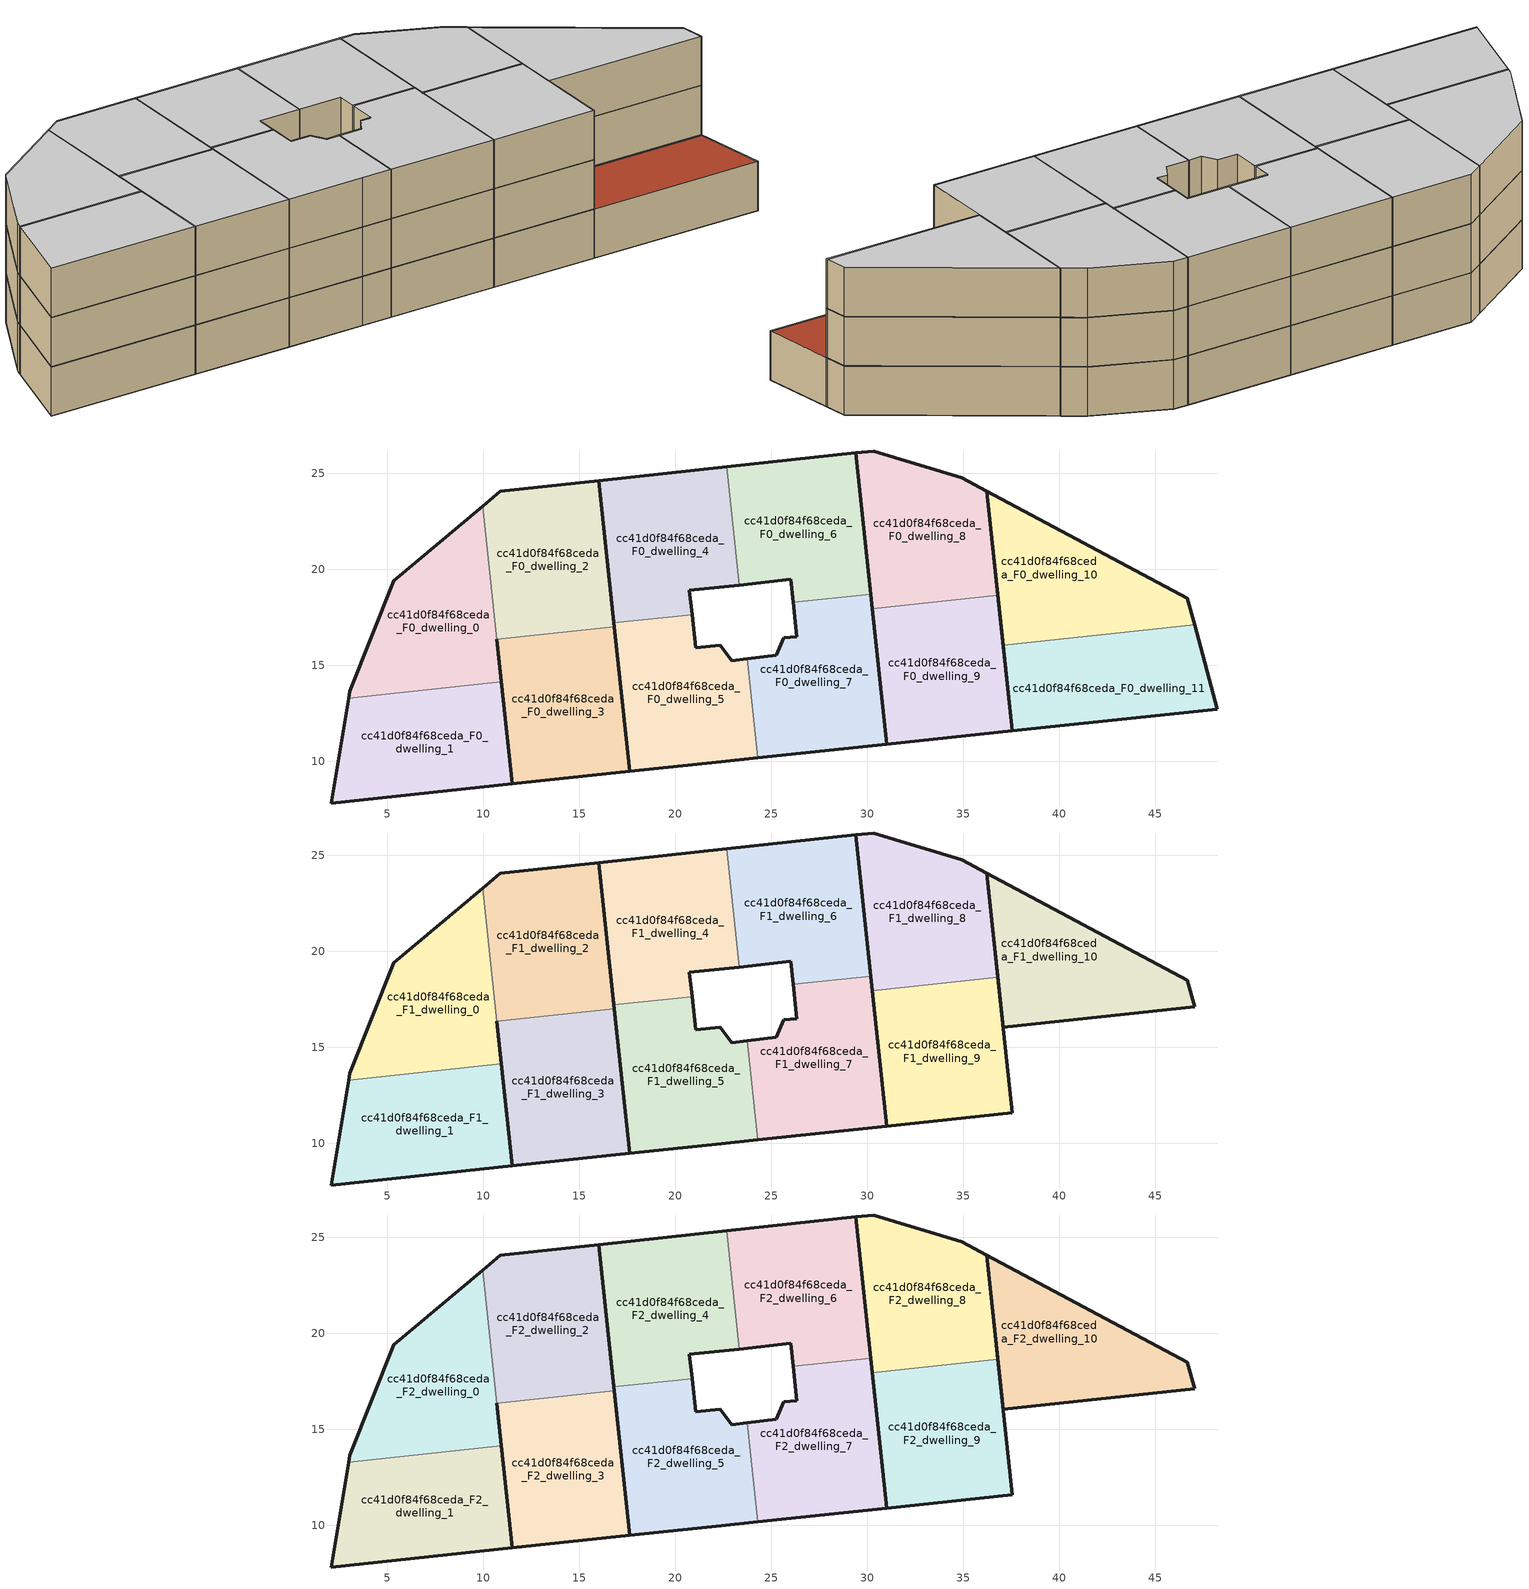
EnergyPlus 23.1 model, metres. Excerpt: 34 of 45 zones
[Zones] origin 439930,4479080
cc41d0f84f68ceda_F0_dwelling_0
 floor ground (EU_floor_Construction): 10.94,14.13 10.71,16.36 9.97,23.28 5.33,19.41 3.05,13.66 2.99,13.29 z0
 wall outside (EU_wall_Construction): 2.99,13.29 3.05,13.66 5.33,19.41 9.97,23.28 / 10.71,16.36 10.94,14.13 z0:3
 wall to cc41d0f84f68ceda_F0_dwelling_2 (EU_wall_Construction): 9.97,23.28 10.71,16.36 z0:3
 wall to cc41d0f84f68ceda_F0_dwelling_1 (EU_wall_Construction): 10.94,14.13 2.99,13.29 z0:3
cc41d0f84f68ceda_F0_dwelling_1
 floor ground (EU_floor_Construction): 11.5,8.83 10.94,14.13 2.99,13.29 2.08,7.82 z0
 wall outside (EU_wall_Construction): 10.94,14.13 11.5,8.83 2.08,7.82 2.99,13.29 z0:3
cc41d0f84f68ceda_F0_dwelling_10
 floor ground (EU_floor_Construction): 47.05,17.11 46.68,18.49 36.22,24.07 37.08,16.05 z0
 wall outside (EU_wall_Construction): 37.08,16.05 36.22,24.07 46.68,18.49 47.05,17.11 z0:3
 wall to cc41d0f84f68ceda_F0_dwelling_11 (EU_wall_Construction): 47.05,17.11 37.08,16.05 z0:3
cc41d0f84f68ceda_F0_dwelling_11
 floor ground (EU_floor_Construction): 48.24,12.71 47.05,17.11 37.08,16.05 37.55,11.58 z0
 wall outside (EU_wall_Construction): 47.05,17.11 48.24,12.71 37.55,11.58 37.08,16.05 z0:3
 roof outside (EU_roof_Construction): 47.05,17.11 48.24,12.71 37.55,11.58 37.08,16.05 z3
cc41d0f84f68ceda_F0_dwelling_2
 floor ground (EU_floor_Construction): 16.83,17.01 16.03,24.61 10.89,24.05 9.97,23.28 10.71,16.36 z0
 wall outside (EU_wall_Construction): 9.97,23.28 10.89,24.05 16.03,24.61 16.83,17.01 z0:3
 wall to cc41d0f84f68ceda_F0_dwelling_3 (EU_wall_Construction): 16.83,17.01 10.71,16.36 z0:3
cc41d0f84f68ceda_F0_dwelling_3
 floor ground (EU_floor_Construction): 17.63,9.47 16.83,17.01 10.71,16.36 11.5,8.83 z0
 wall outside (EU_wall_Construction): 16.83,17.01 17.63,9.47 11.5,8.83 10.71,16.36 z0:3
cc41d0f84f68ceda_F0_dwelling_4
 floor ground (EU_floor_Construction): 23.34,19.18 22.69,25.33 16.03,24.61 16.81,17.2 20.89,17.63 20.74,18.9 z0
 wall outside (EU_wall_Construction): 16.81,17.2 16.03,24.61 22.69,25.33 / 23.34,19.18 20.74,18.9 20.89,17.63 z0:3
 wall to cc41d0f84f68ceda_F0_dwelling_5 (EU_wall_Construction): 20.89,17.63 16.81,17.2 z0:3
 wall to cc41d0f84f68ceda_F0_dwelling_6 (EU_wall_Construction): 22.69,25.33 23.34,19.18 z0:3
cc41d0f84f68ceda_F0_dwelling_5
 floor ground (EU_floor_Construction): 24.3,10.18 23.75,15.33 22.95,15.24 22.34,16.04 21.09,15.92 20.89,17.63 16.81,17.2 17.63,9.47 22.39,9.98 z0
 wall outside (EU_wall_Construction): 24.3,10.18 22.39,9.98 17.63,9.47 16.81,17.2 / 20.89,17.63 21.09,15.92 22.34,16.04 22.95,15.24 23.75,15.33 z0:3
 wall to cc41d0f84f68ceda_F0_dwelling_7 (EU_wall_Construction): 23.75,15.33 24.3,10.18 z0:3
cc41d0f84f68ceda_F0_dwelling_6
 floor ground (EU_floor_Construction): 30.18,18.7 29.41,26.06 22.69,25.33 23.34,19.18 26.02,19.46 26.15,18.27 z0
 wall outside (EU_wall_Construction): 22.69,25.33 29.41,26.06 30.18,18.7 / 26.15,18.27 26.02,19.46 23.34,19.18 z0:3
 wall to cc41d0f84f68ceda_F0_dwelling_7 (EU_wall_Construction): 30.18,18.7 26.15,18.27 z0:3
cc41d0f84f68ceda_F0_dwelling_7
 floor ground (EU_floor_Construction): 31.01,10.89 30.18,18.7 26.15,18.27 26.33,16.49 25.66,16.44 25.25,15.51 23.75,15.33 24.3,10.18 z0
 wall outside (EU_wall_Construction): 23.75,15.33 25.25,15.51 25.66,16.44 26.33,16.49 26.15,18.27 / 30.18,18.7 31.01,10.89 24.3,10.18 z0:3
cc41d0f84f68ceda_F0_dwelling_8
 floor ground (EU_floor_Construction): 36.8,18.64 36.22,24.07 34.93,24.77 30.33,26.16 29.41,26.06 30.26,17.95 z0
 wall outside (EU_wall_Construction): 30.26,17.95 29.41,26.06 30.33,26.16 34.93,24.77 36.22,24.07 36.8,18.64 z0:3
 wall to cc41d0f84f68ceda_F0_dwelling_9 (EU_wall_Construction): 36.8,18.64 30.26,17.95 z0:3
cc41d0f84f68ceda_F0_dwelling_9
 floor ground (EU_floor_Construction): 37.55,11.58 36.8,18.64 30.26,17.95 31.01,10.89 z0
 wall outside (EU_wall_Construction): 36.8,18.64 37.55,11.58 31.01,10.89 30.26,17.95 z0:3
cc41d0f84f68ceda_F1_dwelling_0
 floor to cc41d0f84f68ceda_F0_dwelling_0 (EU_floor_Construction): 10.94,14.13 10.71,16.36 9.97,23.28 5.33,19.41 3.05,13.66 2.99,13.29 z3
 wall outside (EU_wall_Construction): 2.99,13.29 3.05,13.66 5.33,19.41 9.97,23.28 / 10.71,16.36 10.94,14.13 z3:6
 wall to cc41d0f84f68ceda_F1_dwelling_2 (EU_wall_Construction): 9.97,23.28 10.71,16.36 z3:6
 wall to cc41d0f84f68ceda_F1_dwelling_1 (EU_wall_Construction): 10.94,14.13 2.99,13.29 z3:6
cc41d0f84f68ceda_F1_dwelling_1
 floor to cc41d0f84f68ceda_F0_dwelling_1 (EU_floor_Construction): 11.5,8.83 10.94,14.13 2.99,13.29 2.08,7.82 z3
 wall outside (EU_wall_Construction): 10.94,14.13 11.5,8.83 2.08,7.82 2.99,13.29 z3:6
cc41d0f84f68ceda_F1_dwelling_10
 floor to cc41d0f84f68ceda_F0_dwelling_10 (EU_floor_Construction): 47.05,17.11 46.68,18.49 36.22,24.07 37.08,16.05 z3
 wall outside (EU_wall_Construction): 36.22,24.07 46.68,18.49 47.05,17.11 37.08,16.05 36.22,24.07 z3:6
cc41d0f84f68ceda_F1_dwelling_2
 floor to cc41d0f84f68ceda_F0_dwelling_2 (EU_floor_Construction): 16.83,17.01 16.03,24.61 10.89,24.05 9.97,23.28 10.71,16.36 z3
 wall outside (EU_wall_Construction): 9.97,23.28 10.89,24.05 16.03,24.61 16.83,17.01 z3:6
 wall to cc41d0f84f68ceda_F1_dwelling_3 (EU_wall_Construction): 16.83,17.01 10.71,16.36 z3:6
cc41d0f84f68ceda_F1_dwelling_3
 floor to cc41d0f84f68ceda_F0_dwelling_3 (EU_floor_Construction): 17.63,9.47 16.83,17.01 10.71,16.36 11.5,8.83 z3
 wall outside (EU_wall_Construction): 16.83,17.01 17.63,9.47 11.5,8.83 10.71,16.36 z3:6
cc41d0f84f68ceda_F1_dwelling_4
 floor to cc41d0f84f68ceda_F0_dwelling_4 (EU_floor_Construction): 23.34,19.18 22.69,25.33 16.03,24.61 16.81,17.2 20.89,17.63 20.74,18.9 z3
 wall outside (EU_wall_Construction): 16.81,17.2 16.03,24.61 22.69,25.33 / 23.34,19.18 20.74,18.9 20.89,17.63 z3:6
 wall to cc41d0f84f68ceda_F1_dwelling_5 (EU_wall_Construction): 20.89,17.63 16.81,17.2 z3:6
 wall to cc41d0f84f68ceda_F1_dwelling_6 (EU_wall_Construction): 22.69,25.33 23.34,19.18 z3:6
cc41d0f84f68ceda_F1_dwelling_5
 floor to cc41d0f84f68ceda_F0_dwelling_5 (EU_floor_Construction): 24.3,10.18 23.75,15.33 22.95,15.24 22.34,16.04 21.09,15.92 20.89,17.63 16.81,17.2 17.63,9.47 22.39,9.98 z3
 wall outside (EU_wall_Construction): 24.3,10.18 22.39,9.98 17.63,9.47 16.81,17.2 / 20.89,17.63 21.09,15.92 22.34,16.04 22.95,15.24 23.75,15.33 z3:6
 wall to cc41d0f84f68ceda_F1_dwelling_7 (EU_wall_Construction): 23.75,15.33 24.3,10.18 z3:6
cc41d0f84f68ceda_F1_dwelling_6
 floor to cc41d0f84f68ceda_F0_dwelling_6 (EU_floor_Construction): 30.18,18.7 29.41,26.06 22.69,25.33 23.34,19.18 26.02,19.46 26.15,18.27 z3
 wall outside (EU_wall_Construction): 22.69,25.33 29.41,26.06 30.18,18.7 / 26.15,18.27 26.02,19.46 23.34,19.18 z3:6
 wall to cc41d0f84f68ceda_F1_dwelling_7 (EU_wall_Construction): 30.18,18.7 26.15,18.27 z3:6
cc41d0f84f68ceda_F1_dwelling_7
 floor to cc41d0f84f68ceda_F0_dwelling_7 (EU_floor_Construction): 31.01,10.89 30.18,18.7 26.15,18.27 26.33,16.49 25.66,16.44 25.25,15.51 23.75,15.33 24.3,10.18 z3
 wall outside (EU_wall_Construction): 23.75,15.33 25.25,15.51 25.66,16.44 26.33,16.49 26.15,18.27 / 30.18,18.7 31.01,10.89 24.3,10.18 z3:6
cc41d0f84f68ceda_F1_dwelling_8
 floor to cc41d0f84f68ceda_F0_dwelling_8 (EU_floor_Construction): 36.8,18.64 36.22,24.07 34.93,24.77 30.33,26.16 29.41,26.06 30.26,17.95 z3
 wall outside (EU_wall_Construction): 30.26,17.95 29.41,26.06 30.33,26.16 34.93,24.77 36.22,24.07 36.8,18.64 z3:6
 wall to cc41d0f84f68ceda_F1_dwelling_9 (EU_wall_Construction): 36.8,18.64 30.26,17.95 z3:6
cc41d0f84f68ceda_F1_dwelling_9
 floor to cc41d0f84f68ceda_F0_dwelling_9 (EU_floor_Construction): 37.55,11.58 36.8,18.64 30.26,17.95 31.01,10.89 z3
 wall outside (EU_wall_Construction): 36.8,18.64 37.55,11.58 31.01,10.89 30.26,17.95 z3:6
cc41d0f84f68ceda_F2_dwelling_0
 floor to cc41d0f84f68ceda_F1_dwelling_0 (EU_floor_Construction): 10.94,14.13 10.71,16.36 9.97,23.28 5.33,19.41 3.05,13.66 2.99,13.29 z6
 wall outside (EU_wall_Construction): 2.99,13.29 3.05,13.66 5.33,19.41 9.97,23.28 / 10.71,16.36 10.94,14.13 z6:9
 wall to cc41d0f84f68ceda_F2_dwelling_2 (EU_wall_Construction): 9.97,23.28 10.71,16.36 z6:9
 wall to cc41d0f84f68ceda_F2_dwelling_1 (EU_wall_Construction): 10.94,14.13 2.99,13.29 z6:9
 ceiling to cc41d0f84f68ceda_F3_dwelling_0 (EU_floor_Construction): 9.97,23.28 10.71,16.36 10.94,14.13 2.99,13.29 3.05,13.66 5.33,19.41 z9
cc41d0f84f68ceda_F2_dwelling_1
 floor to cc41d0f84f68ceda_F1_dwelling_1 (EU_floor_Construction): 11.5,8.83 10.94,14.13 2.99,13.29 2.08,7.82 z6
 wall outside (EU_wall_Construction): 10.94,14.13 11.5,8.83 2.08,7.82 2.99,13.29 z6:9
 ceiling to cc41d0f84f68ceda_F3_dwelling_1 (EU_floor_Construction): 10.94,14.13 11.5,8.83 2.08,7.82 2.99,13.29 z9
cc41d0f84f68ceda_F2_dwelling_10
 floor to cc41d0f84f68ceda_F1_dwelling_10 (EU_floor_Construction): 47.05,17.11 46.68,18.49 36.22,24.07 37.08,16.05 z6
 wall outside (EU_wall_Construction): 36.22,24.07 46.68,18.49 47.05,17.11 37.08,16.05 36.22,24.07 z6:9
 ceiling to cc41d0f84f68ceda_F3_dwelling_10 (EU_floor_Construction): 46.68,18.49 47.05,17.11 37.08,16.05 36.22,24.07 z9
cc41d0f84f68ceda_F2_dwelling_2
 floor to cc41d0f84f68ceda_F1_dwelling_2 (EU_floor_Construction): 16.83,17.01 16.03,24.61 10.89,24.05 9.97,23.28 10.71,16.36 z6
 wall outside (EU_wall_Construction): 9.97,23.28 10.89,24.05 16.03,24.61 16.83,17.01 z6:9
 wall to cc41d0f84f68ceda_F2_dwelling_3 (EU_wall_Construction): 16.83,17.01 10.71,16.36 z6:9
 ceiling to cc41d0f84f68ceda_F3_dwelling_2 (EU_floor_Construction): 16.03,24.61 16.83,17.01 10.71,16.36 9.97,23.28 10.89,24.05 z9
cc41d0f84f68ceda_F2_dwelling_3
 floor to cc41d0f84f68ceda_F1_dwelling_3 (EU_floor_Construction): 17.63,9.47 16.83,17.01 10.71,16.36 11.5,8.83 z6
 wall outside (EU_wall_Construction): 16.83,17.01 17.63,9.47 11.5,8.83 10.71,16.36 z6:9
 ceiling to cc41d0f84f68ceda_F3_dwelling_3 (EU_floor_Construction): 16.83,17.01 17.63,9.47 11.5,8.83 10.71,16.36 z9
cc41d0f84f68ceda_F2_dwelling_4
 floor to cc41d0f84f68ceda_F1_dwelling_4 (EU_floor_Construction): 23.34,19.18 22.69,25.33 16.03,24.61 16.81,17.2 20.89,17.63 20.74,18.9 z6
 wall outside (EU_wall_Construction): 16.81,17.2 16.03,24.61 22.69,25.33 / 23.34,19.18 20.74,18.9 20.89,17.63 z6:9
 wall to cc41d0f84f68ceda_F2_dwelling_5 (EU_wall_Construction): 20.89,17.63 16.81,17.2 z6:9
 wall to cc41d0f84f68ceda_F2_dwelling_6 (EU_wall_Construction): 22.69,25.33 23.34,19.18 z6:9
 ceiling to cc41d0f84f68ceda_F3_dwelling_4 (EU_floor_Construction): 22.69,25.33 23.34,19.18 20.74,18.9 20.89,17.63 16.81,17.2 16.03,24.61 z9
cc41d0f84f68ceda_F2_dwelling_5
 floor to cc41d0f84f68ceda_F1_dwelling_5 (EU_floor_Construction): 24.3,10.18 23.75,15.33 22.95,15.24 22.34,16.04 21.09,15.92 20.89,17.63 16.81,17.2 17.63,9.47 22.39,9.98 z6
 wall outside (EU_wall_Construction): 24.3,10.18 22.39,9.98 17.63,9.47 16.81,17.2 / 20.89,17.63 21.09,15.92 22.34,16.04 22.95,15.24 23.75,15.33 z6:9
 wall to cc41d0f84f68ceda_F2_dwelling_7 (EU_wall_Construction): 23.75,15.33 24.3,10.18 z6:9
 ceiling to cc41d0f84f68ceda_F3_dwelling_5 (EU_floor_Construction): 23.75,15.33 24.3,10.18 22.39,9.98 17.63,9.47 16.81,17.2 20.89,17.63 21.09,15.92 22.34,16.04 22.95,15.24 z9
cc41d0f84f68ceda_F2_dwelling_6
 floor to cc41d0f84f68ceda_F1_dwelling_6 (EU_floor_Construction): 30.18,18.7 29.41,26.06 22.69,25.33 23.34,19.18 26.02,19.46 26.15,18.27 z6
 wall outside (EU_wall_Construction): 22.69,25.33 29.41,26.06 30.18,18.7 / 26.15,18.27 26.02,19.46 23.34,19.18 z6:9
 wall to cc41d0f84f68ceda_F2_dwelling_7 (EU_wall_Construction): 30.18,18.7 26.15,18.27 z6:9
 ceiling to cc41d0f84f68ceda_F3_dwelling_6 (EU_floor_Construction): 29.41,26.06 30.18,18.7 26.15,18.27 26.02,19.46 23.34,19.18 22.69,25.33 z9
cc41d0f84f68ceda_F2_dwelling_7
 floor to cc41d0f84f68ceda_F1_dwelling_7 (EU_floor_Construction): 31.01,10.89 30.18,18.7 26.15,18.27 26.33,16.49 25.66,16.44 25.25,15.51 23.75,15.33 24.3,10.18 z6
 wall outside (EU_wall_Construction): 23.75,15.33 25.25,15.51 25.66,16.44 26.33,16.49 26.15,18.27 / 30.18,18.7 31.01,10.89 24.3,10.18 z6:9
 ceiling to cc41d0f84f68ceda_F3_dwelling_7 (EU_floor_Construction): 30.18,18.7 31.01,10.89 24.3,10.18 23.75,15.33 25.25,15.51 25.66,16.44 26.33,16.49 26.15,18.27 z9
cc41d0f84f68ceda_F2_dwelling_8
 floor to cc41d0f84f68ceda_F1_dwelling_8 (EU_floor_Construction): 36.8,18.64 36.22,24.07 34.93,24.77 30.33,26.16 29.41,26.06 30.26,17.95 z6
 wall outside (EU_wall_Construction): 30.26,17.95 29.41,26.06 30.33,26.16 34.93,24.77 36.22,24.07 36.8,18.64 z6:9
 wall to cc41d0f84f68ceda_F2_dwelling_9 (EU_wall_Construction): 36.8,18.64 30.26,17.95 z6:9
 ceiling to cc41d0f84f68ceda_F3_dwelling_8 (EU_floor_Construction): 36.22,24.07 36.8,18.64 30.26,17.95 29.41,26.06 30.33,26.16 34.93,24.77 z9
cc41d0f84f68ceda_F2_dwelling_9
 floor to cc41d0f84f68ceda_F1_dwelling_9 (EU_floor_Construction): 37.55,11.58 36.8,18.64 30.26,17.95 31.01,10.89 z6
 wall outside (EU_wall_Construction): 36.8,18.64 37.55,11.58 31.01,10.89 30.26,17.95 z6:9
 ceiling to cc41d0f84f68ceda_F3_dwelling_9 (EU_floor_Construction): 36.8,18.64 37.55,11.58 31.01,10.89 30.26,17.95 z9
[Building]
EU S2 Campaign: North Axis=0; Terrain=City; Solar Distribution=FullExterior
[Site:Location]
Madrid: Latitude=40.5; Longitude=-3.5; Time Zone=1; Elevation=609
[SizingPeriod:WeatherFileDays]
AnnualSizingPeriod: Begin Month=1; Begin Day of Month=1; End Month=12; End Day of Month=31; Day of Week for Start Day=Monday; Use Weather File Daylight Saving Period=No; Use Weather File Rain and Snow Indicators=No
[MATERIAL]
EU_InternalMass_Material: Roughness=MediumRough; Thickness=0.1; Conductivity=1; Density=1800; Specific Heat=900; Thermal Absorptance=0.9; Solar Absorptance=0.7; Visible Absorptance=0.7
[MATERIAL:NOMASS] Roughness=MediumRough; Thermal Absorptance=0.9; Solar Absorptance=0.7; Visible Absorptance=0.7
Name | Thermal Resistance
EU_wall_NoMass; EU_roof_NoMass | 2.16768
EU_floor_NoMass | 1.14339
[CONSTRUCTION]
EU_wall_Construction: EU_wall_NoMass
EU_roof_Construction: EU_roof_NoMass
EU_floor_Construction: EU_floor_NoMass
EU_InternalMass_Construction: EU_InternalMass_Material
[ZONE] Type=1; Multiplier=1; Ceiling Height=autocalculate; Floor Area=autocalculate; Part of Total Floor Area=Yes
Name | Volume
cc41d0f84f68ceda_F0_dwelling_0; cc41d0f84f68ceda_F1_dwelling_0; cc41d0f84f68ceda_F2_dwelling_0 | 140.001
cc41d0f84f68ceda_F0_dwelling_1; cc41d0f84f68ceda_F1_dwelling_1; cc41d0f84f68ceda_F2_dwelling_1 | 139.993
cc41d0f84f68ceda_F0_dwelling_10; cc41d0f84f68ceda_F1_dwelling_10; cc41d0f84f68ceda_F2_dwelling_10 | 140.003
cc41d0f84f68ceda_F0_dwelling_11 | 140.008
cc41d0f84f68ceda_F0_dwelling_2; cc41d0f84f68ceda_F1_dwelling_2; cc41d0f84f68ceda_F2_dwelling_2 | 140.019
cc41d0f84f68ceda_F0_dwelling_3; cc41d0f84f68ceda_F1_dwelling_3; cc41d0f84f68ceda_F2_dwelling_3 | 140.02
cc41d0f84f68ceda_F0_dwelling_4; cc41d0f84f68ceda_F1_dwelling_4; cc41d0f84f68ceda_F2_dwelling_4 | 140.018
cc41d0f84f68ceda_F0_dwelling_5; cc41d0f84f68ceda_F1_dwelling_5; cc41d0f84f68ceda_F2_dwelling_5 | 140.013
cc41d0f84f68ceda_F0_dwelling_6; cc41d0f84f68ceda_F1_dwelling_6; cc41d0f84f68ceda_F2_dwelling_6 | 140.01
cc41d0f84f68ceda_F0_dwelling_7; cc41d0f84f68ceda_F1_dwelling_7; cc41d0f84f68ceda_F2_dwelling_7; cc41d0f84f68ceda_F0_dwelling_8; cc41d0f84f68ceda_F1_dwelling_8; cc41d0f84f68ceda_F2_dwelling_8 | 140.005
cc41d0f84f68ceda_F0_dwelling_9; cc41d0f84f68ceda_F1_dwelling_9; cc41d0f84f68ceda_F2_dwelling_9 | 139.985
[INTERNALMASS] Construction=EU_InternalMass_Construction
Name | Zone or ZoneList | Surface Area
cc41d0f84f68ceda_F0_dwelling_0_EU_InternalMass | cc41d0f84f68ceda_F0_dwelling_0 | 46.6697
cc41d0f84f68ceda_F0_dwelling_1_EU_InternalMass | cc41d0f84f68ceda_F0_dwelling_1 | 46.6646
cc41d0f84f68ceda_F0_dwelling_2_EU_InternalMass | cc41d0f84f68ceda_F0_dwelling_2 | 46.6731
cc41d0f84f68ceda_F0_dwelling_3_EU_InternalMass | cc41d0f84f68ceda_F0_dwelling_3 | 46.6732
cc41d0f84f68ceda_F0_dwelling_4_EU_InternalMass | cc41d0f84f68ceda_F0_dwelling_4 | 46.6726
cc41d0f84f68ceda_F0_dwelling_5_EU_InternalMass | cc41d0f84f68ceda_F0_dwelling_5 | 46.6711
cc41d0f84f68ceda_F0_dwelling_6_EU_InternalMass | cc41d0f84f68ceda_F0_dwelling_6 | 46.6698
cc41d0f84f68ceda_F0_dwelling_7_EU_InternalMass | cc41d0f84f68ceda_F0_dwelling_7 | 46.6682
cc41d0f84f68ceda_F0_dwelling_8_EU_InternalMass | cc41d0f84f68ceda_F0_dwelling_8 | 46.6684
cc41d0f84f68ceda_F0_dwelling_9_EU_InternalMass | cc41d0f84f68ceda_F0_dwelling_9 | 46.6618
cc41d0f84f68ceda_F0_dwelling_10_EU_InternalMass | cc41d0f84f68ceda_F0_dwelling_10 | 46.6676
cc41d0f84f68ceda_F0_dwelling_11_EU_InternalMass | cc41d0f84f68ceda_F0_dwelling_11 | 46.6693
cc41d0f84f68ceda_F1_dwelling_0_EU_InternalMass | cc41d0f84f68ceda_F1_dwelling_0 | 46.6632
cc41d0f84f68ceda_F1_dwelling_1_EU_InternalMass | cc41d0f84f68ceda_F1_dwelling_1 | 46.6646
cc41d0f84f68ceda_F1_dwelling_2_EU_InternalMass | cc41d0f84f68ceda_F1_dwelling_2 | 93.3485
cc41d0f84f68ceda_F1_dwelling_3_EU_InternalMass | cc41d0f84f68ceda_F1_dwelling_3 | 46.6726
cc41d0f84f68ceda_F1_dwelling_4_EU_InternalMass | cc41d0f84f68ceda_F1_dwelling_4 | 46.6711
cc41d0f84f68ceda_F1_dwelling_5_EU_InternalMass | cc41d0f84f68ceda_F1_dwelling_5 | 46.6698
cc41d0f84f68ceda_F1_dwelling_6_EU_InternalMass | cc41d0f84f68ceda_F1_dwelling_6 | 46.6682
cc41d0f84f68ceda_F1_dwelling_7_EU_InternalMass | cc41d0f84f68ceda_F1_dwelling_7 | 46.6684
cc41d0f84f68ceda_F1_dwelling_8_EU_InternalMass | cc41d0f84f68ceda_F1_dwelling_8 | 46.6618
cc41d0f84f68ceda_F1_dwelling_9_EU_InternalMass | cc41d0f84f68ceda_F1_dwelling_9 | 46.6676
cc41d0f84f68ceda_F1_dwelling_10_EU_InternalMass | cc41d0f84f68ceda_F1_dwelling_10 | 46.6693
cc41d0f84f68ceda_F2_dwelling_0_EU_InternalMass | cc41d0f84f68ceda_F2_dwelling_0 | 46.6632
cc41d0f84f68ceda_F2_dwelling_1_EU_InternalMass | cc41d0f84f68ceda_F2_dwelling_1 | 46.6646
cc41d0f84f68ceda_F2_dwelling_2_EU_InternalMass | cc41d0f84f68ceda_F2_dwelling_2 | 93.3485
cc41d0f84f68ceda_F2_dwelling_3_EU_InternalMass | cc41d0f84f68ceda_F2_dwelling_3 | 46.6726
cc41d0f84f68ceda_F2_dwelling_4_EU_InternalMass | cc41d0f84f68ceda_F2_dwelling_4 | 46.6711
cc41d0f84f68ceda_F2_dwelling_5_EU_InternalMass | cc41d0f84f68ceda_F2_dwelling_5 | 46.6698
cc41d0f84f68ceda_F2_dwelling_6_EU_InternalMass | cc41d0f84f68ceda_F2_dwelling_6 | 46.6682
cc41d0f84f68ceda_F2_dwelling_7_EU_InternalMass | cc41d0f84f68ceda_F2_dwelling_7 | 46.6684
cc41d0f84f68ceda_F2_dwelling_8_EU_InternalMass | cc41d0f84f68ceda_F2_dwelling_8 | 46.6618
cc41d0f84f68ceda_F2_dwelling_9_EU_InternalMass | cc41d0f84f68ceda_F2_dwelling_9 | 46.6676
cc41d0f84f68ceda_F2_dwelling_10_EU_InternalMass | cc41d0f84f68ceda_F2_dwelling_10 | 46.6693
[OTHEREQUIPMENT] Fuel Type=Electricity; Design Level Calculation Method=Watts/Area; Power per Zone Floor Area=1; Fraction Latent=0; Fraction Radiant=0; Fraction Lost=0; Carbon Dioxide Generation Rate=0; EndUse Subcategory=EU_Step8_InternalGains
Name | Zone or ZoneList or Space or SpaceList | Schedule
EU_Step8_InternalGain_cc41d0f84f68ceda_F0_dwelling_0_f000 | cc41d0f84f68ceda_F0_dwelling_0 | EU_Step8_GainSchedule_cc41d0f84f68ceda_F0_dwelling_0_f000
EU_Step8_InternalGain_cc41d0f84f68ceda_F0_dwelling_1_f000 | cc41d0f84f68ceda_F0_dwelling_1 | EU_Step8_GainSchedule_cc41d0f84f68ceda_F0_dwelling_1_f000
EU_Step8_InternalGain_cc41d0f84f68ceda_F0_dwelling_2_f000 | cc41d0f84f68ceda_F0_dwelling_2 | EU_Step8_GainSchedule_cc41d0f84f68ceda_F0_dwelling_2_f000
EU_Step8_InternalGain_cc41d0f84f68ceda_F0_dwelling_3_f000 | cc41d0f84f68ceda_F0_dwelling_3 | EU_Step8_GainSchedule_cc41d0f84f68ceda_F0_dwelling_3_f000
EU_Step8_InternalGain_cc41d0f84f68ceda_F0_dwelling_4_f000 | cc41d0f84f68ceda_F0_dwelling_4 | EU_Step8_GainSchedule_cc41d0f84f68ceda_F0_dwelling_4_f000
EU_Step8_InternalGain_cc41d0f84f68ceda_F0_dwelling_5_f000 | cc41d0f84f68ceda_F0_dwelling_5 | EU_Step8_GainSchedule_cc41d0f84f68ceda_F0_dwelling_5_f000
EU_Step8_InternalGain_cc41d0f84f68ceda_F0_dwelling_6_f000 | cc41d0f84f68ceda_F0_dwelling_6 | EU_Step8_GainSchedule_cc41d0f84f68ceda_F0_dwelling_6_f000
EU_Step8_InternalGain_cc41d0f84f68ceda_F0_dwelling_7_f000 | cc41d0f84f68ceda_F0_dwelling_7 | EU_Step8_GainSchedule_cc41d0f84f68ceda_F0_dwelling_7_f000
EU_Step8_InternalGain_cc41d0f84f68ceda_F0_dwelling_8_f000 | cc41d0f84f68ceda_F0_dwelling_8 | EU_Step8_GainSchedule_cc41d0f84f68ceda_F0_dwelling_8_f000
EU_Step8_InternalGain_cc41d0f84f68ceda_F0_dwelling_9_f000 | cc41d0f84f68ceda_F0_dwelling_9 | EU_Step8_GainSchedule_cc41d0f84f68ceda_F0_dwelling_9_f000
EU_Step8_InternalGain_cc41d0f84f68ceda_F0_dwelling_10_f000 | cc41d0f84f68ceda_F0_dwelling_10 | EU_Step8_GainSchedule_cc41d0f84f68ceda_F0_dwelling_10_f000
EU_Step8_InternalGain_cc41d0f84f68ceda_F0_dwelling_11_f000 | cc41d0f84f68ceda_F0_dwelling_11 | EU_Step8_GainSchedule_cc41d0f84f68ceda_F0_dwelling_11_f000
EU_Step8_InternalGain_cc41d0f84f68ceda_F1_dwelling_0_f000 | cc41d0f84f68ceda_F1_dwelling_0 | EU_Step8_GainSchedule_cc41d0f84f68ceda_F1_dwelling_0_f000
EU_Step8_InternalGain_cc41d0f84f68ceda_F1_dwelling_1_f000 | cc41d0f84f68ceda_F1_dwelling_1 | EU_Step8_GainSchedule_cc41d0f84f68ceda_F1_dwelling_1_f000
EU_Step8_InternalGain_cc41d0f84f68ceda_F1_dwelling_2_f000 | cc41d0f84f68ceda_F1_dwelling_2 | EU_Step8_GainSchedule_cc41d0f84f68ceda_F1_dwelling_2_f000
EU_Step8_InternalGain_cc41d0f84f68ceda_F1_dwelling_3_f000 | cc41d0f84f68ceda_F1_dwelling_3 | EU_Step8_GainSchedule_cc41d0f84f68ceda_F1_dwelling_3_f000
EU_Step8_InternalGain_cc41d0f84f68ceda_F1_dwelling_4_f000 | cc41d0f84f68ceda_F1_dwelling_4 | EU_Step8_GainSchedule_cc41d0f84f68ceda_F1_dwelling_4_f000
EU_Step8_InternalGain_cc41d0f84f68ceda_F1_dwelling_5_f000 | cc41d0f84f68ceda_F1_dwelling_5 | EU_Step8_GainSchedule_cc41d0f84f68ceda_F1_dwelling_5_f000
EU_Step8_InternalGain_cc41d0f84f68ceda_F1_dwelling_6_f000 | cc41d0f84f68ceda_F1_dwelling_6 | EU_Step8_GainSchedule_cc41d0f84f68ceda_F1_dwelling_6_f000
EU_Step8_InternalGain_cc41d0f84f68ceda_F1_dwelling_7_f000 | cc41d0f84f68ceda_F1_dwelling_7 | EU_Step8_GainSchedule_cc41d0f84f68ceda_F1_dwelling_7_f000
EU_Step8_InternalGain_cc41d0f84f68ceda_F1_dwelling_8_f000 | cc41d0f84f68ceda_F1_dwelling_8 | EU_Step8_GainSchedule_cc41d0f84f68ceda_F1_dwelling_8_f000
EU_Step8_InternalGain_cc41d0f84f68ceda_F1_dwelling_9_f000 | cc41d0f84f68ceda_F1_dwelling_9 | EU_Step8_GainSchedule_cc41d0f84f68ceda_F1_dwelling_9_f000
EU_Step8_InternalGain_cc41d0f84f68ceda_F1_dwelling_10_f000 | cc41d0f84f68ceda_F1_dwelling_10 | EU_Step8_GainSchedule_cc41d0f84f68ceda_F1_dwelling_10_f000
EU_Step8_InternalGain_cc41d0f84f68ceda_F2_dwelling_0_f000 | cc41d0f84f68ceda_F2_dwelling_0 | EU_Step8_GainSchedule_cc41d0f84f68ceda_F2_dwelling_0_f000
EU_Step8_InternalGain_cc41d0f84f68ceda_F2_dwelling_1_f000 | cc41d0f84f68ceda_F2_dwelling_1 | EU_Step8_GainSchedule_cc41d0f84f68ceda_F2_dwelling_1_f000
EU_Step8_InternalGain_cc41d0f84f68ceda_F2_dwelling_2_f000 | cc41d0f84f68ceda_F2_dwelling_2 | EU_Step8_GainSchedule_cc41d0f84f68ceda_F2_dwelling_2_f000
EU_Step8_InternalGain_cc41d0f84f68ceda_F2_dwelling_3_f000 | cc41d0f84f68ceda_F2_dwelling_3 | EU_Step8_GainSchedule_cc41d0f84f68ceda_F2_dwelling_3_f000
EU_Step8_InternalGain_cc41d0f84f68ceda_F2_dwelling_4_f000 | cc41d0f84f68ceda_F2_dwelling_4 | EU_Step8_GainSchedule_cc41d0f84f68ceda_F2_dwelling_4_f000
EU_Step8_InternalGain_cc41d0f84f68ceda_F2_dwelling_5_f000 | cc41d0f84f68ceda_F2_dwelling_5 | EU_Step8_GainSchedule_cc41d0f84f68ceda_F2_dwelling_5_f000
EU_Step8_InternalGain_cc41d0f84f68ceda_F2_dwelling_6_f000 | cc41d0f84f68ceda_F2_dwelling_6 | EU_Step8_GainSchedule_cc41d0f84f68ceda_F2_dwelling_6_f000
EU_Step8_InternalGain_cc41d0f84f68ceda_F2_dwelling_7_f000 | cc41d0f84f68ceda_F2_dwelling_7 | EU_Step8_GainSchedule_cc41d0f84f68ceda_F2_dwelling_7_f000
EU_Step8_InternalGain_cc41d0f84f68ceda_F2_dwelling_8_f000 | cc41d0f84f68ceda_F2_dwelling_8 | EU_Step8_GainSchedule_cc41d0f84f68ceda_F2_dwelling_8_f000
EU_Step8_InternalGain_cc41d0f84f68ceda_F2_dwelling_9_f000 | cc41d0f84f68ceda_F2_dwelling_9 | EU_Step8_GainSchedule_cc41d0f84f68ceda_F2_dwelling_9_f000
EU_Step8_InternalGain_cc41d0f84f68ceda_F2_dwelling_10_f000 | cc41d0f84f68ceda_F2_dwelling_10 | EU_Step8_GainSchedule_cc41d0f84f68ceda_F2_dwelling_10_f000
[ZONEVENTILATION:DESIGNFLOWRATE] Schedule=EU_AlwaysOn; Design Flow Rate Calculation Method=AirChanges/Hour; Air Changes per Hour=0.480546; Ventilation Type=Natural; Fan Pressure Rise=0; Fan Total Efficiency=1; Constant Term Coefficient=1; Temperature Term Coefficient=0; Velocity Term Coefficient=0; Velocity Squared Term Coefficient=0; Minimum Indoor Temperature=-100; Maximum Indoor Temperature=100; Delta Temperature=-100; Minimum Outdoor Temperature=-100; Maximum Outdoor Temperature=100; Maximum Wind Speed=40
Name | Zone or ZoneList or Space or SpaceList
EU_ConstantAir_cc41d0f84f68ceda_F0_dwelling_0 | cc41d0f84f68ceda_F0_dwelling_0
EU_ConstantAir_cc41d0f84f68ceda_F0_dwelling_1 | cc41d0f84f68ceda_F0_dwelling_1
EU_ConstantAir_cc41d0f84f68ceda_F0_dwelling_2 | cc41d0f84f68ceda_F0_dwelling_2
EU_ConstantAir_cc41d0f84f68ceda_F0_dwelling_3 | cc41d0f84f68ceda_F0_dwelling_3
EU_ConstantAir_cc41d0f84f68ceda_F0_dwelling_4 | cc41d0f84f68ceda_F0_dwelling_4
EU_ConstantAir_cc41d0f84f68ceda_F0_dwelling_5 | cc41d0f84f68ceda_F0_dwelling_5
EU_ConstantAir_cc41d0f84f68ceda_F0_dwelling_6 | cc41d0f84f68ceda_F0_dwelling_6
EU_ConstantAir_cc41d0f84f68ceda_F0_dwelling_7 | cc41d0f84f68ceda_F0_dwelling_7
EU_ConstantAir_cc41d0f84f68ceda_F0_dwelling_8 | cc41d0f84f68ceda_F0_dwelling_8
EU_ConstantAir_cc41d0f84f68ceda_F0_dwelling_9 | cc41d0f84f68ceda_F0_dwelling_9
EU_ConstantAir_cc41d0f84f68ceda_F0_dwelling_10 | cc41d0f84f68ceda_F0_dwelling_10
EU_ConstantAir_cc41d0f84f68ceda_F0_dwelling_11 | cc41d0f84f68ceda_F0_dwelling_11
EU_ConstantAir_cc41d0f84f68ceda_F1_dwelling_0 | cc41d0f84f68ceda_F1_dwelling_0
EU_ConstantAir_cc41d0f84f68ceda_F1_dwelling_1 | cc41d0f84f68ceda_F1_dwelling_1
EU_ConstantAir_cc41d0f84f68ceda_F1_dwelling_2 | cc41d0f84f68ceda_F1_dwelling_2
EU_ConstantAir_cc41d0f84f68ceda_F1_dwelling_3 | cc41d0f84f68ceda_F1_dwelling_3
EU_ConstantAir_cc41d0f84f68ceda_F1_dwelling_4 | cc41d0f84f68ceda_F1_dwelling_4
EU_ConstantAir_cc41d0f84f68ceda_F1_dwelling_5 | cc41d0f84f68ceda_F1_dwelling_5
EU_ConstantAir_cc41d0f84f68ceda_F1_dwelling_6 | cc41d0f84f68ceda_F1_dwelling_6
EU_ConstantAir_cc41d0f84f68ceda_F1_dwelling_7 | cc41d0f84f68ceda_F1_dwelling_7
EU_ConstantAir_cc41d0f84f68ceda_F1_dwelling_8 | cc41d0f84f68ceda_F1_dwelling_8
EU_ConstantAir_cc41d0f84f68ceda_F1_dwelling_9 | cc41d0f84f68ceda_F1_dwelling_9
EU_ConstantAir_cc41d0f84f68ceda_F1_dwelling_10 | cc41d0f84f68ceda_F1_dwelling_10
EU_ConstantAir_cc41d0f84f68ceda_F2_dwelling_0 | cc41d0f84f68ceda_F2_dwelling_0
EU_ConstantAir_cc41d0f84f68ceda_F2_dwelling_1 | cc41d0f84f68ceda_F2_dwelling_1
EU_ConstantAir_cc41d0f84f68ceda_F2_dwelling_2 | cc41d0f84f68ceda_F2_dwelling_2
EU_ConstantAir_cc41d0f84f68ceda_F2_dwelling_3 | cc41d0f84f68ceda_F2_dwelling_3
EU_ConstantAir_cc41d0f84f68ceda_F2_dwelling_4 | cc41d0f84f68ceda_F2_dwelling_4
EU_ConstantAir_cc41d0f84f68ceda_F2_dwelling_5 | cc41d0f84f68ceda_F2_dwelling_5
EU_ConstantAir_cc41d0f84f68ceda_F2_dwelling_6 | cc41d0f84f68ceda_F2_dwelling_6
EU_ConstantAir_cc41d0f84f68ceda_F2_dwelling_7 | cc41d0f84f68ceda_F2_dwelling_7
EU_ConstantAir_cc41d0f84f68ceda_F2_dwelling_8 | cc41d0f84f68ceda_F2_dwelling_8
EU_ConstantAir_cc41d0f84f68ceda_F2_dwelling_9 | cc41d0f84f68ceda_F2_dwelling_9
EU_ConstantAir_cc41d0f84f68ceda_F2_dwelling_10 | cc41d0f84f68ceda_F2_dwelling_10
[HVACTEMPLATE:THERMOSTAT] Constant Heating Setpoint=20; Constant Cooling Setpoint=50
EU_HeatOnly_cc41d0f84f68ceda_F0_dwelling_0; EU_HeatOnly_cc41d0f84f68ceda_F0_dwelling_1; EU_HeatOnly_cc41d0f84f68ceda_F0_dwelling_2; EU_HeatOnly_cc41d0f84f68ceda_F0_dwelling_3; EU_HeatOnly_cc41d0f84f68ceda_F0_dwelling_4; EU_HeatOnly_cc41d0f84f68ceda_F0_dwelling_5; EU_HeatOnly_cc41d0f84f68ceda_F0_dwelling_6; EU_HeatOnly_cc41d0f84f68ceda_F0_dwelling_7; EU_HeatOnly_cc41d0f84f68ceda_F0_dwelling_8; EU_HeatOnly_cc41d0f84f68ceda_F0_dwelling_9; EU_HeatOnly_cc41d0f84f68ceda_F0_dwelling_10; EU_HeatOnly_cc41d0f84f68ceda_F0_dwelling_11; EU_HeatOnly_cc41d0f84f68ceda_F1_dwelling_0; EU_HeatOnly_cc41d0f84f68ceda_F1_dwelling_1; EU_HeatOnly_cc41d0f84f68ceda_F1_dwelling_2; EU_HeatOnly_cc41d0f84f68ceda_F1_dwelling_3; EU_HeatOnly_cc41d0f84f68ceda_F1_dwelling_4; EU_HeatOnly_cc41d0f84f68ceda_F1_dwelling_5; EU_HeatOnly_cc41d0f84f68ceda_F1_dwelling_6; EU_HeatOnly_cc41d0f84f68ceda_F1_dwelling_7; EU_HeatOnly_cc41d0f84f68ceda_F1_dwelling_8; EU_HeatOnly_cc41d0f84f68ceda_F1_dwelling_9; EU_HeatOnly_cc41d0f84f68ceda_F1_dwelling_10; EU_HeatOnly_cc41d0f84f68ceda_F2_dwelling_0; EU_HeatOnly_cc41d0f84f68ceda_F2_dwelling_1; EU_HeatOnly_cc41d0f84f68ceda_F2_dwelling_2; EU_HeatOnly_cc41d0f84f68ceda_F2_dwelling_3; EU_HeatOnly_cc41d0f84f68ceda_F2_dwelling_4; EU_HeatOnly_cc41d0f84f68ceda_F2_dwelling_5; EU_HeatOnly_cc41d0f84f68ceda_F2_dwelling_6; EU_HeatOnly_cc41d0f84f68ceda_F2_dwelling_7; EU_HeatOnly_cc41d0f84f68ceda_F2_dwelling_8; EU_HeatOnly_cc41d0f84f68ceda_F2_dwelling_9; EU_HeatOnly_cc41d0f84f68ceda_F2_dwelling_10; EU_HeatOnly_cc41d0f84f68ceda_F3_dwelling_0; EU_HeatOnly_cc41d0f84f68ceda_F3_dwelling_1; EU_HeatOnly_cc41d0f84f68ceda_F3_dwelling_2; EU_HeatOnly_cc41d0f84f68ceda_F3_dwelling_3; EU_HeatOnly_cc41d0f84f68ceda_F3_dwelling_4; EU_HeatOnly_cc41d0f84f68ceda_F3_dwelling_5; EU_HeatOnly_cc41d0f84f68ceda_F3_dwelling_6; EU_HeatOnly_cc41d0f84f68ceda_F3_dwelling_7; EU_HeatOnly_cc41d0f84f68ceda_F3_dwelling_8; EU_HeatOnly_cc41d0f84f68ceda_F3_dwelling_9; EU_HeatOnly_cc41d0f84f68ceda_F3_dwelling_10
[HVACTEMPLATE:ZONE:IDEALLOADSAIRSYSTEM] System Availability Schedule=EU_AlwaysOn; Maximum Heating Supply Air Temperature=50; Minimum Cooling Supply Air Temperature=13; Maximum Heating Supply Air Humidity Ratio=0.0156; Minimum Cooling Supply Air Humidity Ratio=0.0077; Heating Limit=NoLimit; Cooling Limit=NoLimit; Heating Availability Schedule=EU_AlwaysOn; Cooling Availability Schedule=EU_CoolingOff; Dehumidification Control Type=ConstantSensibleHeatRatio; Cooling Sensible Heat Ratio=0.7; Dehumidification Setpoint=60; Humidification Control Type=None; Humidification Setpoint=30; Outdoor Air Method=None; Outdoor Air Flow Rate per Person=0.00944; Outdoor Air Flow Rate per Zone Floor Area=0; Outdoor Air Flow Rate per Zone=0; Demand Controlled Ventilation Type=None; Outdoor Air Economizer Type=NoEconomizer; Heat Recovery Type=None; Sensible Heat Recovery Effectiveness=0.7; Latent Heat Recovery Effectiveness=0.65
Name | Template Thermostat
cc41d0f84f68ceda_F0_dwelling_0 | EU_HeatOnly_cc41d0f84f68ceda_F0_dwelling_0
cc41d0f84f68ceda_F0_dwelling_1 | EU_HeatOnly_cc41d0f84f68ceda_F0_dwelling_1
cc41d0f84f68ceda_F0_dwelling_2 | EU_HeatOnly_cc41d0f84f68ceda_F0_dwelling_2
cc41d0f84f68ceda_F0_dwelling_3 | EU_HeatOnly_cc41d0f84f68ceda_F0_dwelling_3
cc41d0f84f68ceda_F0_dwelling_4 | EU_HeatOnly_cc41d0f84f68ceda_F0_dwelling_4
cc41d0f84f68ceda_F0_dwelling_5 | EU_HeatOnly_cc41d0f84f68ceda_F0_dwelling_5
cc41d0f84f68ceda_F0_dwelling_6 | EU_HeatOnly_cc41d0f84f68ceda_F0_dwelling_6
cc41d0f84f68ceda_F0_dwelling_7 | EU_HeatOnly_cc41d0f84f68ceda_F0_dwelling_7
cc41d0f84f68ceda_F0_dwelling_8 | EU_HeatOnly_cc41d0f84f68ceda_F0_dwelling_8
cc41d0f84f68ceda_F0_dwelling_9 | EU_HeatOnly_cc41d0f84f68ceda_F0_dwelling_9
cc41d0f84f68ceda_F0_dwelling_10 | EU_HeatOnly_cc41d0f84f68ceda_F0_dwelling_10
cc41d0f84f68ceda_F0_dwelling_11 | EU_HeatOnly_cc41d0f84f68ceda_F0_dwelling_11
cc41d0f84f68ceda_F1_dwelling_0 | EU_HeatOnly_cc41d0f84f68ceda_F1_dwelling_0
cc41d0f84f68ceda_F1_dwelling_1 | EU_HeatOnly_cc41d0f84f68ceda_F1_dwelling_1
cc41d0f84f68ceda_F1_dwelling_2 | EU_HeatOnly_cc41d0f84f68ceda_F1_dwelling_2
cc41d0f84f68ceda_F1_dwelling_3 | EU_HeatOnly_cc41d0f84f68ceda_F1_dwelling_3
cc41d0f84f68ceda_F1_dwelling_4 | EU_HeatOnly_cc41d0f84f68ceda_F1_dwelling_4
cc41d0f84f68ceda_F1_dwelling_5 | EU_HeatOnly_cc41d0f84f68ceda_F1_dwelling_5
cc41d0f84f68ceda_F1_dwelling_6 | EU_HeatOnly_cc41d0f84f68ceda_F1_dwelling_6
cc41d0f84f68ceda_F1_dwelling_7 | EU_HeatOnly_cc41d0f84f68ceda_F1_dwelling_7
cc41d0f84f68ceda_F1_dwelling_8 | EU_HeatOnly_cc41d0f84f68ceda_F1_dwelling_8
cc41d0f84f68ceda_F1_dwelling_9 | EU_HeatOnly_cc41d0f84f68ceda_F1_dwelling_9
cc41d0f84f68ceda_F1_dwelling_10 | EU_HeatOnly_cc41d0f84f68ceda_F1_dwelling_10
cc41d0f84f68ceda_F2_dwelling_0 | EU_HeatOnly_cc41d0f84f68ceda_F2_dwelling_0
cc41d0f84f68ceda_F2_dwelling_1 | EU_HeatOnly_cc41d0f84f68ceda_F2_dwelling_1
cc41d0f84f68ceda_F2_dwelling_2 | EU_HeatOnly_cc41d0f84f68ceda_F2_dwelling_2
cc41d0f84f68ceda_F2_dwelling_3 | EU_HeatOnly_cc41d0f84f68ceda_F2_dwelling_3
cc41d0f84f68ceda_F2_dwelling_4 | EU_HeatOnly_cc41d0f84f68ceda_F2_dwelling_4
cc41d0f84f68ceda_F2_dwelling_5 | EU_HeatOnly_cc41d0f84f68ceda_F2_dwelling_5
cc41d0f84f68ceda_F2_dwelling_6 | EU_HeatOnly_cc41d0f84f68ceda_F2_dwelling_6
cc41d0f84f68ceda_F2_dwelling_7 | EU_HeatOnly_cc41d0f84f68ceda_F2_dwelling_7
cc41d0f84f68ceda_F2_dwelling_8 | EU_HeatOnly_cc41d0f84f68ceda_F2_dwelling_8
cc41d0f84f68ceda_F2_dwelling_9 | EU_HeatOnly_cc41d0f84f68ceda_F2_dwelling_9
cc41d0f84f68ceda_F2_dwelling_10 | EU_HeatOnly_cc41d0f84f68ceda_F2_dwelling_10
[SIZING:ZONE] Zone Cooling Design Supply Air Temperature Input Method=SupplyAirTemperature; Zone Cooling Design Supply Air Temperature=13; Zone Heating Design Supply Air Temperature Input Method=SupplyAirTemperature; Zone Heating Design Supply Air Temperature=50; Zone Cooling Design Supply Air Humidity Ratio=0.008; Zone Heating Design Supply Air Humidity Ratio=0.008; Cooling Design Air Flow Method=DesignDay; Cooling Design Air Flow Rate=0; Cooling Minimum Air Flow per Zone Floor Area=0.000762; Cooling Minimum Air Flow=0; Cooling Minimum Air Flow Fraction=0.2; Heating Design Air Flow Method=DesignDay; Heating Design Air Flow Rate=0; Heating Maximum Air Flow per Zone Floor Area=0.002032; Heating Maximum Air Flow=0.141576; Heating Maximum Air Flow Fraction=0.3; Account for Dedicated Outdoor Air System=No; Dedicated Outdoor Air System Control Strategy=NeutralSupplyAir; Dedicated Outdoor Air Low Setpoint Temperature for Design=autosize; Dedicated Outdoor Air High Setpoint Temperature for Design=autosize; Zone Load Sizing Method=Sensible Load Only No Latent Load; Zone Latent Cooling Design Supply Air Humidity Ratio Input Method=HumidityRatioDifference; Zone Cooling Design Supply Air Humidity Ratio Difference=0.005; Zone Latent Heating Design Supply Air Humidity Ratio Input Method=HumidityRatioDifference; Zone Humidification Design Supply Air Humidity Ratio Difference=0.005
cc41d0f84f68ceda_F0_dwelling_0; cc41d0f84f68ceda_F0_dwelling_1; cc41d0f84f68ceda_F0_dwelling_2; cc41d0f84f68ceda_F0_dwelling_3; cc41d0f84f68ceda_F0_dwelling_4; cc41d0f84f68ceda_F0_dwelling_5; cc41d0f84f68ceda_F0_dwelling_6; cc41d0f84f68ceda_F0_dwelling_7; cc41d0f84f68ceda_F0_dwelling_8; cc41d0f84f68ceda_F0_dwelling_9; cc41d0f84f68ceda_F0_dwelling_10; cc41d0f84f68ceda_F0_dwelling_11; cc41d0f84f68ceda_F1_dwelling_0; cc41d0f84f68ceda_F1_dwelling_1; cc41d0f84f68ceda_F1_dwelling_2; cc41d0f84f68ceda_F1_dwelling_3; cc41d0f84f68ceda_F1_dwelling_4; cc41d0f84f68ceda_F1_dwelling_5; cc41d0f84f68ceda_F1_dwelling_6; cc41d0f84f68ceda_F1_dwelling_7; cc41d0f84f68ceda_F1_dwelling_8; cc41d0f84f68ceda_F1_dwelling_9; cc41d0f84f68ceda_F1_dwelling_10; cc41d0f84f68ceda_F2_dwelling_0; cc41d0f84f68ceda_F2_dwelling_1; cc41d0f84f68ceda_F2_dwelling_2; cc41d0f84f68ceda_F2_dwelling_3; cc41d0f84f68ceda_F2_dwelling_4; cc41d0f84f68ceda_F2_dwelling_5; cc41d0f84f68ceda_F2_dwelling_6; cc41d0f84f68ceda_F2_dwelling_7; cc41d0f84f68ceda_F2_dwelling_8; cc41d0f84f68ceda_F2_dwelling_9; cc41d0f84f68ceda_F2_dwelling_10
[SCHEDULE:CONSTANT]
Name | Hourly Value
EU_AlwaysOn | 1
EU_CoolingOff | 0
[SCHEDULE:FILE] Column Number=1; Rows to Skip at Top=0; Number of Hours of Data=8760; Column Separator=Comma; Interpolate to Timestep=No; Minutes per Item=60; Adjust Schedule for Daylight Savings=Yes
Name | File
EU_Step8_GainSchedule_cc41d0f84f68ceda_F0_dwelling_0_f000 | ../../schedules/cc41d0f84f68ceda/cc41d0f84f68ceda_F0_dwelling_0_f000_gain.csv
EU_Step8_GainSchedule_cc41d0f84f68ceda_F0_dwelling_1_f000 | ../../schedules/cc41d0f84f68ceda/cc41d0f84f68ceda_F0_dwelling_1_f000_gain.csv
EU_Step8_GainSchedule_cc41d0f84f68ceda_F0_dwelling_2_f000 | ../../schedules/cc41d0f84f68ceda/cc41d0f84f68ceda_F0_dwelling_2_f000_gain.csv
EU_Step8_GainSchedule_cc41d0f84f68ceda_F0_dwelling_3_f000 | ../../schedules/cc41d0f84f68ceda/cc41d0f84f68ceda_F0_dwelling_3_f000_gain.csv
EU_Step8_GainSchedule_cc41d0f84f68ceda_F0_dwelling_4_f000 | ../../schedules/cc41d0f84f68ceda/cc41d0f84f68ceda_F0_dwelling_4_f000_gain.csv
EU_Step8_GainSchedule_cc41d0f84f68ceda_F0_dwelling_5_f000 | ../../schedules/cc41d0f84f68ceda/cc41d0f84f68ceda_F0_dwelling_5_f000_gain.csv
EU_Step8_GainSchedule_cc41d0f84f68ceda_F0_dwelling_6_f000 | ../../schedules/cc41d0f84f68ceda/cc41d0f84f68ceda_F0_dwelling_6_f000_gain.csv
EU_Step8_GainSchedule_cc41d0f84f68ceda_F0_dwelling_7_f000 | ../../schedules/cc41d0f84f68ceda/cc41d0f84f68ceda_F0_dwelling_7_f000_gain.csv
EU_Step8_GainSchedule_cc41d0f84f68ceda_F0_dwelling_8_f000 | ../../schedules/cc41d0f84f68ceda/cc41d0f84f68ceda_F0_dwelling_8_f000_gain.csv
EU_Step8_GainSchedule_cc41d0f84f68ceda_F0_dwelling_9_f000 | ../../schedules/cc41d0f84f68ceda/cc41d0f84f68ceda_F0_dwelling_9_f000_gain.csv
EU_Step8_GainSchedule_cc41d0f84f68ceda_F0_dwelling_10_f000 | ../../schedules/cc41d0f84f68ceda/cc41d0f84f68ceda_F0_dwelling_10_f000_gain.csv
EU_Step8_GainSchedule_cc41d0f84f68ceda_F0_dwelling_11_f000 | ../../schedules/cc41d0f84f68ceda/cc41d0f84f68ceda_F0_dwelling_11_f000_gain.csv
EU_Step8_GainSchedule_cc41d0f84f68ceda_F1_dwelling_0_f000 | ../../schedules/cc41d0f84f68ceda/cc41d0f84f68ceda_F1_dwelling_0_f000_gain.csv
EU_Step8_GainSchedule_cc41d0f84f68ceda_F1_dwelling_1_f000 | ../../schedules/cc41d0f84f68ceda/cc41d0f84f68ceda_F1_dwelling_1_f000_gain.csv
EU_Step8_GainSchedule_cc41d0f84f68ceda_F1_dwelling_2_f000 | ../../schedules/cc41d0f84f68ceda/cc41d0f84f68ceda_F1_dwelling_2_f000_gain.csv
EU_Step8_GainSchedule_cc41d0f84f68ceda_F1_dwelling_3_f000 | ../../schedules/cc41d0f84f68ceda/cc41d0f84f68ceda_F1_dwelling_3_f000_gain.csv
EU_Step8_GainSchedule_cc41d0f84f68ceda_F1_dwelling_4_f000 | ../../schedules/cc41d0f84f68ceda/cc41d0f84f68ceda_F1_dwelling_4_f000_gain.csv
EU_Step8_GainSchedule_cc41d0f84f68ceda_F1_dwelling_5_f000 | ../../schedules/cc41d0f84f68ceda/cc41d0f84f68ceda_F1_dwelling_5_f000_gain.csv
EU_Step8_GainSchedule_cc41d0f84f68ceda_F1_dwelling_6_f000 | ../../schedules/cc41d0f84f68ceda/cc41d0f84f68ceda_F1_dwelling_6_f000_gain.csv
EU_Step8_GainSchedule_cc41d0f84f68ceda_F1_dwelling_7_f000 | ../../schedules/cc41d0f84f68ceda/cc41d0f84f68ceda_F1_dwelling_7_f000_gain.csv
EU_Step8_GainSchedule_cc41d0f84f68ceda_F1_dwelling_8_f000 | ../../schedules/cc41d0f84f68ceda/cc41d0f84f68ceda_F1_dwelling_8_f000_gain.csv
EU_Step8_GainSchedule_cc41d0f84f68ceda_F1_dwelling_9_f000 | ../../schedules/cc41d0f84f68ceda/cc41d0f84f68ceda_F1_dwelling_9_f000_gain.csv
EU_Step8_GainSchedule_cc41d0f84f68ceda_F1_dwelling_10_f000 | ../../schedules/cc41d0f84f68ceda/cc41d0f84f68ceda_F1_dwelling_10_f000_gain.csv
EU_Step8_GainSchedule_cc41d0f84f68ceda_F2_dwelling_0_f000 | ../../schedules/cc41d0f84f68ceda/cc41d0f84f68ceda_F2_dwelling_0_f000_gain.csv
EU_Step8_GainSchedule_cc41d0f84f68ceda_F2_dwelling_1_f000 | ../../schedules/cc41d0f84f68ceda/cc41d0f84f68ceda_F2_dwelling_1_f000_gain.csv
EU_Step8_GainSchedule_cc41d0f84f68ceda_F2_dwelling_2_f000 | ../../schedules/cc41d0f84f68ceda/cc41d0f84f68ceda_F2_dwelling_2_f000_gain.csv
EU_Step8_GainSchedule_cc41d0f84f68ceda_F2_dwelling_3_f000 | ../../schedules/cc41d0f84f68ceda/cc41d0f84f68ceda_F2_dwelling_3_f000_gain.csv
EU_Step8_GainSchedule_cc41d0f84f68ceda_F2_dwelling_4_f000 | ../../schedules/cc41d0f84f68ceda/cc41d0f84f68ceda_F2_dwelling_4_f000_gain.csv
EU_Step8_GainSchedule_cc41d0f84f68ceda_F2_dwelling_5_f000 | ../../schedules/cc41d0f84f68ceda/cc41d0f84f68ceda_F2_dwelling_5_f000_gain.csv
EU_Step8_GainSchedule_cc41d0f84f68ceda_F2_dwelling_6_f000 | ../../schedules/cc41d0f84f68ceda/cc41d0f84f68ceda_F2_dwelling_6_f000_gain.csv
EU_Step8_GainSchedule_cc41d0f84f68ceda_F2_dwelling_7_f000 | ../../schedules/cc41d0f84f68ceda/cc41d0f84f68ceda_F2_dwelling_7_f000_gain.csv
EU_Step8_GainSchedule_cc41d0f84f68ceda_F2_dwelling_8_f000 | ../../schedules/cc41d0f84f68ceda/cc41d0f84f68ceda_F2_dwelling_8_f000_gain.csv
EU_Step8_GainSchedule_cc41d0f84f68ceda_F2_dwelling_9_f000 | ../../schedules/cc41d0f84f68ceda/cc41d0f84f68ceda_F2_dwelling_9_f000_gain.csv
EU_Step8_GainSchedule_cc41d0f84f68ceda_F2_dwelling_10_f000 | ../../schedules/cc41d0f84f68ceda/cc41d0f84f68ceda_F2_dwelling_10_f000_gain.csv
